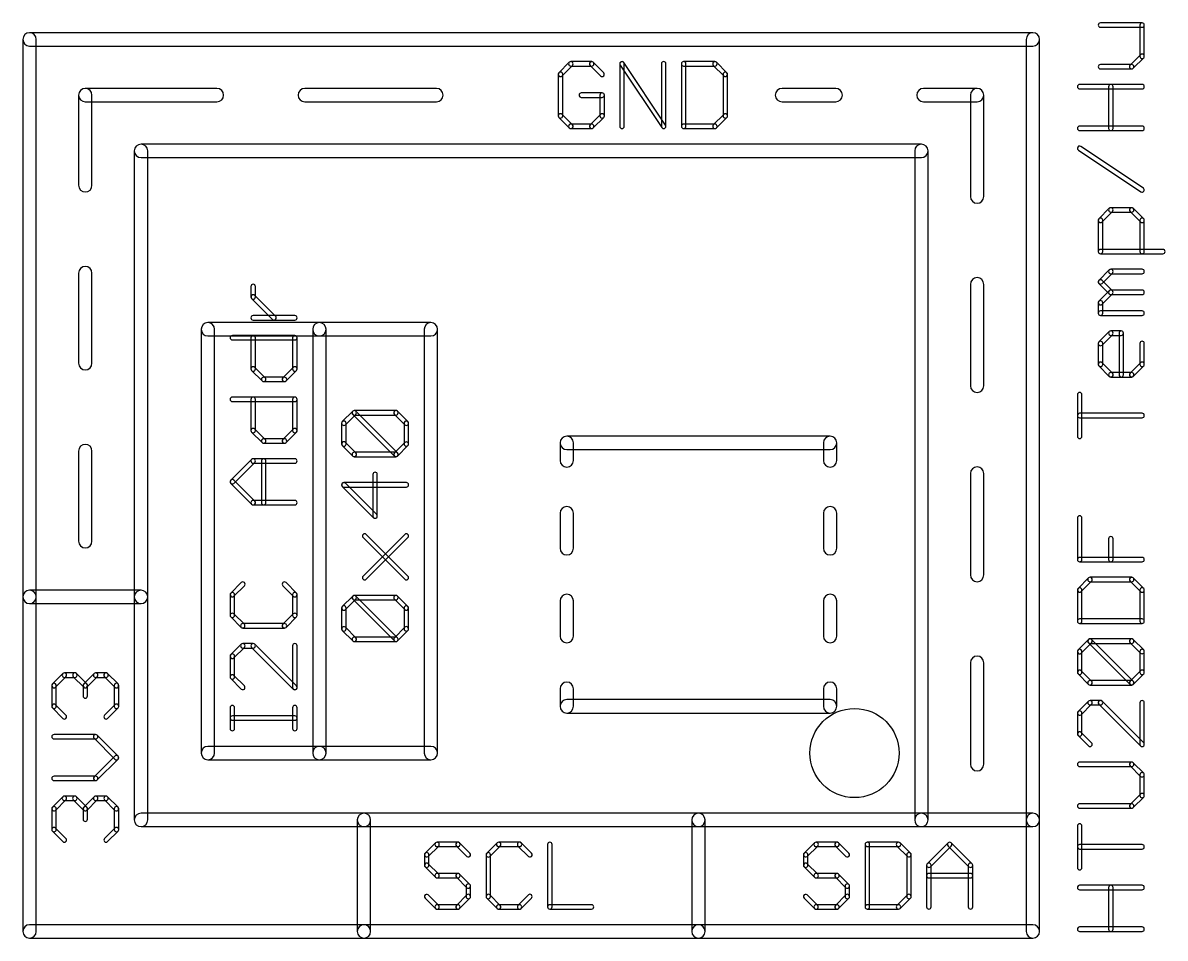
# Model space of a CAD drawing. Extents: x 0 to 11.2, y 0 to 11.2.
# Drawn here: x 1.612 to 2.124, y 4.517 to 4.927 of the extents above; entities that cross this region are included whole.
import ezdxf

# ---------------------------------------------------------------- set-up
doc = ezdxf.new("R2010")
doc.units = 0
doc.layers.add('21', color=253, linetype='CONTINUOUS')

msp = doc.modelspace()

# ---------------------------------------------------------------- linework, layer by layer
at = {"layer": '21'}
for points in [[(2.1136, 4.927112), (2.094917, 4.927112, 1), (2.094917, 4.925112), (2.1136, 4.925112, 1)], [(2.1146, 4.9121), (2.1146, 4.926112, 1), (2.1126, 4.926112), (2.1126, 4.9121, 1)], [(1.6176, 4.6697), (1.6176, 4.9197, 1), (1.6116, 4.9197), (1.6116, 4.6697, 1)], [(1.6146, 4.9167), (2.0646, 4.9167, 1), (2.0646, 4.9227), (1.6146, 4.9227, 1)], [(2.0616, 4.9197), (2.0616, 4.5697, 1), (2.0676, 4.5697), (2.0676, 4.9197, 1)], [(1.856693, 4.909431), (1.852022, 4.90476, 1), (1.853436, 4.903346), (1.858107, 4.908017, 1)], [(1.866741, 4.909724), (1.8574, 4.909724, 1), (1.8574, 4.907724), (1.866741, 4.907724, 1)], [(1.872119, 4.90476), (1.867448, 4.909431, 1), (1.866034, 4.908017), (1.870705, 4.903346, 1)], [(1.881353, 4.8807), (1.881353, 4.908724, 1), (1.879353, 4.908724), (1.879353, 4.8807, 1)], [(1.879521, 4.908169), (1.898203, 4.880145, 1), (1.899867, 4.881255), (1.881185, 4.909279, 1)], [(1.900035, 4.8807), (1.900035, 4.908724, 1), (1.898035, 4.908724), (1.898035, 4.8807, 1)], [(1.906976, 4.908724), (1.906976, 4.8807, 1), (1.908976, 4.8807), (1.908976, 4.908724, 1)], [(1.921988, 4.909724), (1.907976, 4.909724, 1), (1.907976, 4.907724), (1.921988, 4.907724, 1)], [(1.927366, 4.90476), (1.922695, 4.909431, 1), (1.921281, 4.908017), (1.925952, 4.903346, 1)], [(2.094917, 4.906429), (2.108929, 4.906429, 1), (2.108929, 4.908429), (2.094917, 4.908429, 1)], [(2.109636, 4.906722), (2.114307, 4.911393, 1), (2.112893, 4.912807), (2.108222, 4.908136, 1)], [(1.851729, 4.904053), (1.851729, 4.885371, 1), (1.853729, 4.885371), (1.853729, 4.904053, 1)], [(1.927659, 4.885371), (1.927659, 4.904053, 1), (1.925659, 4.904053), (1.925659, 4.885371, 1)], [(2.085576, 4.897488), (2.1136, 4.897488, 1), (2.1136, 4.899488), (2.085576, 4.899488, 1)], [(2.100588, 4.879806), (2.100588, 4.898488, 1), (2.098588, 4.898488), (2.098588, 4.879806, 1)], [(1.6426, 4.85428), (1.6426, 4.8947, 1), (1.6366, 4.8947), (1.6366, 4.85428, 1)], [(1.6396, 4.8917), (1.698665, 4.8917, 1), (1.698665, 4.8977), (1.6396, 4.8977, 1)], [(1.738035, 4.8917), (1.7971, 4.8917, 1), (1.7971, 4.8977), (1.738035, 4.8977, 1)], [(1.871412, 4.895712), (1.86207, 4.895712, 1), (1.86207, 4.893712), (1.871412, 4.893712, 1)], [(1.872412, 4.885371), (1.872412, 4.894712, 1), (1.870412, 4.894712), (1.870412, 4.885371, 1)], [(1.9521, 4.8917), (1.976165, 4.8917, 1), (1.976165, 4.8977), (1.9521, 4.8977, 1)], [(2.015535, 4.8917), (2.0396, 4.8917, 1), (2.0396, 4.8977), (2.015535, 4.8977, 1)], [(2.0366, 4.8947), (2.0366, 4.849228, 1), (2.0426, 4.849228), (2.0426, 4.8947, 1)], [(1.852022, 4.884664), (1.856693, 4.879993, 1), (1.858107, 4.881407), (1.853436, 4.886078, 1)], [(1.867448, 4.879993), (1.872119, 4.884664, 1), (1.870705, 4.886078), (1.866034, 4.881407, 1)], [(1.922695, 4.879993), (1.927366, 4.884664, 1), (1.925952, 4.886078), (1.921281, 4.881407, 1)], [(1.8574, 4.8797), (1.866741, 4.8797, 1), (1.866741, 4.8817), (1.8574, 4.8817, 1)], [(1.907976, 4.8797), (1.921988, 4.8797, 1), (1.921988, 4.8817), (1.907976, 4.8817, 1)], [(2.1136, 4.880806), (2.085576, 4.880806, 1), (2.085576, 4.878806), (2.1136, 4.878806, 1)], [(1.6676, 4.6697), (1.6676, 4.8697, 1), (1.6616, 4.8697), (1.6616, 4.6697, 1)], [(1.6646, 4.8667), (2.0146, 4.8667, 1), (2.0146, 4.8727), (1.6646, 4.8727, 1)], [(2.0116, 4.8697), (2.0116, 4.5697, 1), (2.0176, 4.5697), (2.0176, 4.8697, 1)], [(2.114155, 4.853014), (2.086131, 4.871697, 1), (2.085021, 4.870033), (2.113045, 4.85135, 1)], [(2.095624, 4.837864), (2.100295, 4.842534, 1), (2.098881, 4.843948), (2.09421, 4.839278, 1)], [(2.099588, 4.842241), (2.108929, 4.842241, 1), (2.108929, 4.844241), (2.099588, 4.844241, 1)], [(2.108222, 4.842534), (2.112893, 4.837864, 1), (2.114307, 4.839278), (2.109636, 4.843948, 1)], [(2.095917, 4.824559), (2.095917, 4.838571, 1), (2.093917, 4.838571), (2.093917, 4.824559, 1)], [(2.1126, 4.838571), (2.1126, 4.824559, 1), (2.1146, 4.824559), (2.1146, 4.838571, 1)], [(2.122941, 4.825559), (2.094917, 4.825559, 1), (2.094917, 4.823559), (2.122941, 4.823559, 1)], [(1.6426, 4.77449), (1.6426, 4.81491, 1), (1.6366, 4.81491), (1.6366, 4.77449, 1)], [(2.095624, 4.81024), (2.100295, 4.814911, 1), (2.098881, 4.816325), (2.09421, 4.811654, 1)], [(2.099588, 4.814618), (2.1136, 4.814618, 1), (2.1136, 4.816618), (2.099588, 4.816618, 1)], [(2.0366, 4.809858), (2.0366, 4.764385, 1), (2.0426, 4.764385), (2.0426, 4.809858, 1)], [(2.100295, 4.806984), (2.095624, 4.811654, 1), (2.09421, 4.81024), (2.098881, 4.805569, 1)], [(1.715917, 4.804198), (1.715917, 4.808869, 1), (1.713917, 4.808869), (1.713917, 4.804198, 1)], [(2.095624, 4.800899), (2.100295, 4.805569, 1), (2.098881, 4.806984), (2.09421, 4.802313, 1)], [(2.099588, 4.805277), (2.1136, 4.805277, 1), (2.1136, 4.807277), (2.099588, 4.807277, 1)], [(1.724966, 4.795564), (1.715624, 4.804905, 1), (1.71421, 4.803491), (1.723552, 4.79415, 1)], [(2.095917, 4.796935), (2.095917, 4.801606, 1), (2.093917, 4.801606), (2.093917, 4.796935, 1)], [(1.7336, 4.795857), (1.714917, 4.795857, 1), (1.714917, 4.793857), (1.7336, 4.793857, 1)], [(2.1136, 4.797935), (2.094917, 4.797935, 1), (2.094917, 4.795935), (2.1136, 4.795935, 1)], [(1.7446, 4.7927), (1.6946, 4.7927, 1), (1.6946, 4.7867), (1.7446, 4.7867, 1)], [(1.6916, 4.7897), (1.6916, 4.5997, 1), (1.6976, 4.5997), (1.6976, 4.7897, 1)], [(1.7476, 4.5997), (1.7476, 4.7897, 1), (1.7416, 4.7897), (1.7416, 4.5997, 1)], [(1.7946, 4.7927), (1.7446, 4.7927, 1), (1.7446, 4.7867), (1.7946, 4.7867, 1)], [(1.7976, 4.5997), (1.7976, 4.7897, 1), (1.7916, 4.7897), (1.7916, 4.5997, 1)], [(1.705576, 4.784916), (1.7336, 4.784916, 1), (1.7336, 4.786916), (1.705576, 4.786916, 1)], [(1.715917, 4.771904), (1.715917, 4.785916, 1), (1.713917, 4.785916), (1.713917, 4.771904, 1)], [(1.7326, 4.785916), (1.7326, 4.771904, 1), (1.7346, 4.771904), (1.7346, 4.785916, 1)], [(2.095624, 4.782617), (2.100295, 4.787287, 1), (2.098881, 4.788701), (2.09421, 4.784031, 1)], [(2.099588, 4.786994), (2.104259, 4.786994, 1), (2.104259, 4.788994), (2.099588, 4.788994, 1)], [(2.103259, 4.787994), (2.103259, 4.769312, 1), (2.105259, 4.769312), (2.105259, 4.787994, 1)], [(2.095917, 4.773982), (2.095917, 4.783324, 1), (2.093917, 4.783324), (2.093917, 4.773982, 1)], [(2.1126, 4.783324), (2.1126, 4.773982, 1), (2.1146, 4.773982), (2.1146, 4.783324, 1)], [(1.720295, 4.76794), (1.715624, 4.772611, 1), (1.71421, 4.771197), (1.718881, 4.766526, 1)], [(1.732893, 4.772611), (1.728222, 4.76794, 1), (1.729636, 4.766526), (1.734307, 4.771197, 1)], [(2.100295, 4.770019), (2.095624, 4.77469, 1), (2.09421, 4.773275), (2.098881, 4.768605, 1)], [(2.108929, 4.770312), (2.099588, 4.770312, 1), (2.099588, 4.768312), (2.108929, 4.768312, 1)], [(2.112893, 4.77469), (2.108222, 4.770019, 1), (2.109636, 4.768605), (2.114307, 4.773275, 1)], [(1.728929, 4.768233), (1.719588, 4.768233, 1), (1.719588, 4.766233), (1.728929, 4.766233, 1)], [(2.086576, 4.741688), (2.086576, 4.760371, 1), (2.084576, 4.760371), (2.084576, 4.741688, 1)], [(1.705576, 4.757292), (1.7336, 4.757292, 1), (1.7336, 4.759292), (1.705576, 4.759292, 1)], [(1.715917, 4.744281), (1.715917, 4.758292, 1), (1.713917, 4.758292), (1.713917, 4.744281, 1)], [(1.7326, 4.758292), (1.7326, 4.744281, 1), (1.7346, 4.744281), (1.7346, 4.758292, 1)], [(1.756283, 4.746875), (1.760954, 4.751546, 1), (1.75954, 4.75296), (1.754869, 4.74829, 1)], [(1.760247, 4.751253), (1.778929, 4.751253, 1), (1.778929, 4.753253), (1.760247, 4.753253, 1)], [(1.779636, 4.734278), (1.760954, 4.75296, 1), (1.75954, 4.751546), (1.778222, 4.732864, 1)], [(1.778222, 4.751546), (1.782893, 4.746875, 1), (1.784307, 4.74829), (1.779636, 4.75296, 1)], [(2.1136, 4.75203), (2.085576, 4.75203, 1), (2.085576, 4.75003), (2.1136, 4.75003, 1)], [(1.720295, 4.740317), (1.715624, 4.744988, 1), (1.71421, 4.743573), (1.718881, 4.738903, 1)], [(1.732893, 4.744988), (1.728222, 4.740317, 1), (1.729636, 4.738903), (1.734307, 4.743573, 1)], [(1.756576, 4.738241), (1.756576, 4.747583, 1), (1.754576, 4.747583), (1.754576, 4.738241, 1)], [(1.7826, 4.747583), (1.7826, 4.738241, 1), (1.7846, 4.738241), (1.7846, 4.747583, 1)], [(1.728929, 4.74061), (1.719588, 4.74061, 1), (1.719588, 4.73861), (1.728929, 4.73861, 1)], [(1.760954, 4.734278), (1.756283, 4.738948, 1), (1.754869, 4.737534), (1.75954, 4.732864, 1)], [(1.782893, 4.738948), (1.778222, 4.734278, 1), (1.779636, 4.732864), (1.784307, 4.737534, 1)], [(1.855545, 4.735755), (1.973655, 4.735755, 1), (1.973655, 4.741755), (1.855545, 4.741755, 1)], [(1.858545, 4.730881), (1.858545, 4.738755, 1), (1.852545, 4.738755), (1.852545, 4.730881, 1)], [(1.970655, 4.738755), (1.970655, 4.730881, 1), (1.976655, 4.730881), (1.976655, 4.738755, 1)], [(1.6426, 4.6947), (1.6426, 4.73512, 1), (1.6366, 4.73512), (1.6366, 4.6947, 1)], [(1.778929, 4.734571), (1.760247, 4.734571, 1), (1.760247, 4.732571), (1.778929, 4.732571, 1)], [(1.706283, 4.720621), (1.715624, 4.729962, 1), (1.71421, 4.731376), (1.704869, 4.722035, 1)], [(1.714917, 4.729669), (1.7336, 4.729669, 1), (1.7336, 4.731669), (1.714917, 4.731669, 1)], [(1.720588, 4.711986), (1.720588, 4.730669, 1), (1.718588, 4.730669), (1.718588, 4.711986, 1)], [(1.770588, 4.705947), (1.770588, 4.72463, 1), (1.768588, 4.72463), (1.768588, 4.705947, 1)], [(2.0366, 4.725015), (2.0366, 4.679543, 1), (2.0426, 4.679543), (2.0426, 4.725015, 1)], [(1.715624, 4.712693), (1.706283, 4.722035, 1), (1.704869, 4.720621), (1.71421, 4.711279, 1)], [(1.7836, 4.720959), (1.755576, 4.720959, 1), (1.755576, 4.718959), (1.7836, 4.718959, 1)], [(1.754869, 4.719252), (1.768881, 4.70524, 1), (1.770295, 4.706654), (1.756283, 4.720666, 1)], [(1.7336, 4.712986), (1.714917, 4.712986, 1), (1.714917, 4.710986), (1.7336, 4.710986, 1)], [(1.858545, 4.691511), (1.858545, 4.707259, 1), (1.852545, 4.707259), (1.852545, 4.691511, 1)], [(1.970655, 4.707259), (1.970655, 4.691511, 1), (1.976655, 4.691511), (1.976655, 4.707259, 1)], [(2.086576, 4.686441), (2.086576, 4.705124, 1), (2.084576, 4.705124), (2.084576, 4.686441, 1)], [(1.765624, 4.677616), (1.784307, 4.696299, 1), (1.782893, 4.697713), (1.76421, 4.679031, 1)], [(1.784307, 4.679031), (1.765624, 4.697713, 1), (1.76421, 4.696299), (1.782893, 4.677616, 1)], [(2.100588, 4.686441), (2.100588, 4.695782, 1), (2.098588, 4.695782), (2.098588, 4.686441, 1)], [(2.1136, 4.687441), (2.085576, 4.687441, 1), (2.085576, 4.685441), (2.1136, 4.685441, 1)], [(2.08954, 4.678207), (2.084869, 4.673537, 1), (2.086283, 4.672122), (2.090954, 4.676793, 1)], [(2.108929, 4.6785), (2.090247, 4.6785, 1), (2.090247, 4.6765), (2.108929, 4.6765, 1)], [(2.114307, 4.673537), (2.109636, 4.678207, 1), (2.108222, 4.676793), (2.112893, 4.672122, 1)], [(1.6176, 4.5197), (1.6176, 4.6697, 1), (1.6116, 4.6697), (1.6116, 4.5197, 1)], [(1.6146, 4.6667), (1.6646, 4.6667, 1), (1.6646, 4.6727), (1.6146, 4.6727, 1)], [(1.6676, 4.5697), (1.6676, 4.6697, 1), (1.6616, 4.6697), (1.6616, 4.5697, 1)], [(1.70954, 4.676129), (1.704869, 4.671458, 1), (1.706283, 4.670044), (1.710954, 4.674715, 1)], [(1.734307, 4.671458), (1.729636, 4.676129, 1), (1.728222, 4.674715), (1.732893, 4.670044, 1)], [(2.084576, 4.67283), (2.084576, 4.658818, 1), (2.086576, 4.658818), (2.086576, 4.67283, 1)], [(2.1146, 4.658818), (2.1146, 4.67283, 1), (2.1126, 4.67283), (2.1126, 4.658818, 1)], [(1.704576, 4.670751), (1.704576, 4.66141, 1), (1.706576, 4.66141), (1.706576, 4.670751, 1)], [(1.7346, 4.66141), (1.7346, 4.670751, 1), (1.7326, 4.670751), (1.7326, 4.66141, 1)], [(1.756283, 4.664005), (1.760954, 4.668676, 1), (1.75954, 4.67009), (1.754869, 4.665419, 1)], [(1.760247, 4.668383), (1.778929, 4.668383, 1), (1.778929, 4.670383), (1.760247, 4.670383, 1)], [(1.779636, 4.651407), (1.760954, 4.67009, 1), (1.75954, 4.668676), (1.778222, 4.649993, 1)], [(1.778222, 4.668676), (1.782893, 4.664005, 1), (1.784307, 4.665419), (1.779636, 4.67009, 1)], [(1.858545, 4.652141), (1.858545, 4.667889, 1), (1.852545, 4.667889), (1.852545, 4.652141, 1)], [(1.970655, 4.667889), (1.970655, 4.652141, 1), (1.976655, 4.652141), (1.976655, 4.667889, 1)], [(1.704869, 4.660703), (1.70954, 4.656032, 1), (1.710954, 4.657446), (1.706283, 4.662117, 1)], [(1.729636, 4.656032), (1.734307, 4.660703, 1), (1.732893, 4.662117), (1.728222, 4.657446, 1)], [(1.756576, 4.655371), (1.756576, 4.664712, 1), (1.754576, 4.664712), (1.754576, 4.655371, 1)], [(1.7826, 4.664712), (1.7826, 4.655371, 1), (1.7846, 4.655371), (1.7846, 4.664712, 1)], [(1.710247, 4.655739), (1.728929, 4.655739, 1), (1.728929, 4.657739), (1.710247, 4.657739, 1)], [(2.085576, 4.657818), (2.1136, 4.657818, 1), (2.1136, 4.659818), (2.085576, 4.659818, 1)], [(1.760954, 4.651407), (1.756283, 4.656078, 1), (1.754869, 4.654664), (1.75954, 4.649993, 1)], [(1.782893, 4.656078), (1.778222, 4.651407, 1), (1.779636, 4.649993), (1.784307, 4.654664, 1)], [(1.70954, 4.648505), (1.704869, 4.643835, 1), (1.706283, 4.642421), (1.710954, 4.647091, 1)], [(1.714917, 4.648798), (1.710247, 4.648798, 1), (1.710247, 4.646798), (1.714917, 4.646798, 1)], [(1.734307, 4.629823), (1.715624, 4.648505, 1), (1.71421, 4.647091), (1.732893, 4.628409, 1)], [(1.7326, 4.647798), (1.7326, 4.629116, 1), (1.7346, 4.629116), (1.7346, 4.647798, 1)], [(1.778929, 4.6517), (1.760247, 4.6517, 1), (1.760247, 4.6497), (1.778929, 4.6497, 1)], [(2.086283, 4.644499), (2.090954, 4.64917, 1), (2.08954, 4.650584), (2.084869, 4.645913, 1)], [(2.090247, 4.648877), (2.108929, 4.648877, 1), (2.108929, 4.650877), (2.090247, 4.650877, 1)], [(2.109636, 4.631901), (2.090954, 4.650584, 1), (2.08954, 4.64917), (2.108222, 4.630487, 1)], [(2.108222, 4.64917), (2.112893, 4.644499, 1), (2.114307, 4.645913), (2.109636, 4.650584, 1)], [(1.704576, 4.643128), (1.704576, 4.633786, 1), (1.706576, 4.633786), (1.706576, 4.643128, 1)], [(2.0366, 4.640172), (2.0366, 4.5947, 1), (2.0426, 4.5947), (2.0426, 4.640172, 1)], [(2.086576, 4.635865), (2.086576, 4.645206, 1), (2.084576, 4.645206), (2.084576, 4.635865, 1)], [(2.1126, 4.645206), (2.1126, 4.635865, 1), (2.1146, 4.635865), (2.1146, 4.645206, 1)], [(2.090954, 4.631901), (2.086283, 4.636572, 1), (2.084869, 4.635158), (2.08954, 4.630487, 1)], [(2.112893, 4.636572), (2.108222, 4.631901, 1), (2.109636, 4.630487), (2.114307, 4.635158, 1)], [(1.626283, 4.629252), (1.630954, 4.633923, 1), (1.62954, 4.635337), (1.624869, 4.630666, 1)], [(1.630247, 4.63363), (1.634917, 4.63363, 1), (1.634917, 4.63563), (1.630247, 4.63563, 1)], [(1.63421, 4.633923), (1.638881, 4.629252, 1), (1.640295, 4.630666), (1.635624, 4.635337, 1)], [(1.640295, 4.629252), (1.644966, 4.633923, 1), (1.643552, 4.635337), (1.638881, 4.630666, 1)], [(1.644259, 4.63363), (1.648929, 4.63363, 1), (1.648929, 4.63563), (1.644259, 4.63563, 1)], [(1.648222, 4.633923), (1.652893, 4.629252, 1), (1.654307, 4.630666), (1.649636, 4.635337, 1)], [(1.704869, 4.633079), (1.70954, 4.628409, 1), (1.710954, 4.629823), (1.706283, 4.634494, 1)], [(2.108929, 4.632194), (2.090247, 4.632194, 1), (2.090247, 4.630194), (2.108929, 4.630194, 1)], [(1.626576, 4.620618), (1.626576, 4.629959, 1), (1.624576, 4.629959), (1.624576, 4.620618, 1)], [(1.638588, 4.629959), (1.638588, 4.625288, 1), (1.640588, 4.625288), (1.640588, 4.629959, 1)], [(1.6526, 4.629959), (1.6526, 4.620618, 1), (1.6546, 4.620618), (1.6546, 4.629959, 1)], [(1.858545, 4.620645), (1.858545, 4.628519, 1), (1.852545, 4.628519), (1.852545, 4.620645, 1)], [(1.976655, 4.620645), (1.976655, 4.628519, 1), (1.970655, 4.628519), (1.970655, 4.620645, 1)], [(1.630954, 4.616654), (1.626283, 4.621325, 1), (1.624869, 4.619911), (1.62954, 4.61524, 1)], [(1.652893, 4.621325), (1.648222, 4.616654, 1), (1.649636, 4.61524), (1.654307, 4.619911, 1)], [(1.973655, 4.623645), (1.855545, 4.623645, 1), (1.855545, 4.617645), (1.973655, 4.617645, 1)], [(2.08954, 4.62296), (2.084869, 4.61829, 1), (2.086283, 4.616875), (2.090954, 4.621546, 1)], [(2.094917, 4.623253), (2.090247, 4.623253, 1), (2.090247, 4.621253), (2.094917, 4.621253, 1)], [(2.114307, 4.604278), (2.095624, 4.62296, 1), (2.09421, 4.621546), (2.112893, 4.602864, 1)], [(2.1126, 4.622253), (2.1126, 4.603571, 1), (2.1146, 4.603571), (2.1146, 4.622253, 1)], [(1.706576, 4.6107), (1.706576, 4.620041, 1), (1.704576, 4.620041), (1.704576, 4.6107, 1)], [(1.7336, 4.616371), (1.705576, 4.616371, 1), (1.705576, 4.614371), (1.7336, 4.614371, 1)], [(1.7346, 4.6107), (1.7346, 4.620041, 1), (1.7326, 4.620041), (1.7326, 4.6107, 1)], [(2.084576, 4.617583), (2.084576, 4.608241, 1), (2.086576, 4.608241), (2.086576, 4.617583, 1)], [(1.644259, 4.608006), (1.625576, 4.608006, 1), (1.625576, 4.606006), (1.644259, 4.606006, 1)], [(1.654307, 4.598372), (1.644966, 4.607713, 1), (1.643552, 4.606299), (1.652893, 4.596958, 1)], [(2.084869, 4.607534), (2.08954, 4.602864, 1), (2.090954, 4.604278), (2.086283, 4.608948, 1)], [(1.6946, 4.5967), (1.7446, 4.5967, 1), (1.7446, 4.6027), (1.6946, 4.6027, 1)], [(1.7446, 4.5967), (1.7946, 4.5967, 1), (1.7946, 4.6027), (1.7446, 4.6027, 1)], [(1.644966, 4.587616), (1.654307, 4.596958, 1), (1.652893, 4.598372), (1.643552, 4.589031, 1)], [(2.108929, 4.59563), (2.085576, 4.59563, 1), (2.085576, 4.59363), (2.108929, 4.59363, 1)], [(2.114307, 4.590666), (2.109636, 4.595337, 1), (2.108222, 4.593923), (2.112893, 4.589252, 1)], [(2.1146, 4.580618), (2.1146, 4.589959, 1), (2.1126, 4.589959), (2.1126, 4.580618, 1)], [(1.625576, 4.587324), (1.644259, 4.587324, 1), (1.644259, 4.589324), (1.625576, 4.589324, 1)], [(1.626283, 4.574005), (1.630954, 4.578676, 1), (1.62954, 4.58009), (1.624869, 4.575419, 1)], [(1.630247, 4.578383), (1.634917, 4.578383, 1), (1.634917, 4.580383), (1.630247, 4.580383, 1)], [(1.63421, 4.578676), (1.638881, 4.574005, 1), (1.640295, 4.575419), (1.635624, 4.58009, 1)], [(1.640295, 4.574005), (1.644966, 4.578676, 1), (1.643552, 4.58009), (1.638881, 4.575419, 1)], [(1.644259, 4.578383), (1.648929, 4.578383, 1), (1.648929, 4.580383), (1.644259, 4.580383, 1)], [(1.648222, 4.578676), (1.652893, 4.574005, 1), (1.654307, 4.575419), (1.649636, 4.58009, 1)], [(2.109636, 4.57524), (2.114307, 4.579911, 1), (2.112893, 4.581325), (2.108222, 4.576654, 1)], [(1.626576, 4.565371), (1.626576, 4.574712, 1), (1.624576, 4.574712), (1.624576, 4.565371, 1)], [(1.638588, 4.574712), (1.638588, 4.570041, 1), (1.640588, 4.570041), (1.640588, 4.574712, 1)], [(1.6526, 4.574712), (1.6526, 4.565371, 1), (1.6546, 4.565371), (1.6546, 4.574712, 1)], [(2.085576, 4.574947), (2.108929, 4.574947, 1), (2.108929, 4.576947), (2.085576, 4.576947, 1)], [(1.7646, 4.5727), (1.6646, 4.5727, 1), (1.6646, 4.5667), (1.7646, 4.5667, 1)], [(1.9146, 4.5727), (1.7646, 4.5727, 1), (1.7646, 4.5667), (1.9146, 4.5667, 1)], [(1.7616, 4.5697), (1.7616, 4.5197, 1), (1.7676, 4.5197), (1.7676, 4.5697, 1)], [(2.0146, 4.5727), (1.9146, 4.5727, 1), (1.9146, 4.5667), (2.0146, 4.5667, 1)], [(1.9116, 4.5697), (1.9116, 4.5197, 1), (1.9176, 4.5197), (1.9176, 4.5697, 1)], [(2.0146, 4.5667), (2.0646, 4.5667, 1), (2.0646, 4.5727), (2.0146, 4.5727, 1)], [(2.0616, 4.5697), (2.0616, 4.5197, 1), (2.0676, 4.5197), (2.0676, 4.5697, 1)], [(1.630954, 4.561407), (1.626283, 4.566078, 1), (1.624869, 4.564664), (1.62954, 4.559993, 1)], [(1.652893, 4.566078), (1.648222, 4.561407, 1), (1.649636, 4.559993), (1.654307, 4.564664, 1)], [(2.086576, 4.548324), (2.086576, 4.567006, 1), (2.084576, 4.567006), (2.084576, 4.548324, 1)], [(1.796693, 4.559431), (1.792022, 4.55476, 1), (1.793436, 4.553346), (1.798107, 4.558017, 1)], [(1.791729, 4.554053), (1.791729, 4.549383, 1), (1.793729, 4.549383), (1.793729, 4.554053, 1)], [(1.806741, 4.559724), (1.7974, 4.559724, 1), (1.7974, 4.557724), (1.806741, 4.557724, 1)], [(1.812119, 4.55476), (1.807448, 4.559431, 1), (1.806034, 4.558017), (1.810705, 4.553346, 1)], [(1.824316, 4.559431), (1.819646, 4.55476, 1), (1.82106, 4.553346), (1.82573, 4.558017, 1)], [(1.819353, 4.554053), (1.819353, 4.535371, 1), (1.821353, 4.535371), (1.821353, 4.554053, 1)], [(1.834365, 4.559724), (1.825023, 4.559724, 1), (1.825023, 4.557724), (1.834365, 4.557724, 1)], [(1.839742, 4.55476), (1.835072, 4.559431, 1), (1.833657, 4.558017), (1.838328, 4.553346, 1)], [(1.846976, 4.558724), (1.846976, 4.5307, 1), (1.848976, 4.5307), (1.848976, 4.558724, 1)], [(1.966693, 4.559431), (1.962022, 4.55476, 1), (1.963436, 4.553346), (1.968107, 4.558017, 1)], [(1.961729, 4.554053), (1.961729, 4.549383, 1), (1.963729, 4.549383), (1.963729, 4.554053, 1)], [(1.976741, 4.559724), (1.9674, 4.559724, 1), (1.9674, 4.557724), (1.976741, 4.557724, 1)], [(1.982119, 4.55476), (1.977448, 4.559431, 1), (1.976034, 4.558017), (1.980705, 4.553346, 1)], [(1.989353, 4.558724), (1.989353, 4.5307, 1), (1.991353, 4.5307), (1.991353, 4.558724, 1)], [(2.004365, 4.559724), (1.990353, 4.559724, 1), (1.990353, 4.557724), (2.004365, 4.557724, 1)], [(2.009742, 4.55476), (2.005072, 4.559431, 1), (2.003657, 4.558017), (2.008328, 4.553346, 1)], [(2.010035, 4.535371), (2.010035, 4.554053, 1), (2.008035, 4.554053), (2.008035, 4.535371, 1)], [(2.018683, 4.548676), (2.028025, 4.558017, 1), (2.02661, 4.559431), (2.017269, 4.55009, 1)], [(2.02661, 4.558017), (2.035952, 4.548676, 1), (2.037366, 4.55009), (2.028025, 4.559431, 1)], [(2.1136, 4.558665), (2.085576, 4.558665, 1), (2.085576, 4.556665), (2.1136, 4.556665, 1)], [(1.792022, 4.548676), (1.796693, 4.544005, 1), (1.798107, 4.545419), (1.793436, 4.55009, 1)], [(1.962022, 4.548676), (1.966693, 4.544005, 1), (1.968107, 4.545419), (1.963436, 4.55009, 1)], [(2.018976, 4.5307), (2.018976, 4.549383, 1), (2.016976, 4.549383), (2.016976, 4.5307, 1)], [(2.035659, 4.549383), (2.035659, 4.5307, 1), (2.037659, 4.5307), (2.037659, 4.549383, 1)], [(1.7974, 4.543712), (1.806741, 4.543712, 1), (1.806741, 4.545712), (1.7974, 4.545712, 1)], [(1.806034, 4.544005), (1.810705, 4.539334, 1), (1.812119, 4.540748), (1.807448, 4.545419, 1)], [(1.9674, 4.543712), (1.976741, 4.543712, 1), (1.976741, 4.545712), (1.9674, 4.545712, 1)], [(1.976034, 4.544005), (1.980705, 4.539334, 1), (1.982119, 4.540748), (1.977448, 4.545419, 1)], [(2.017976, 4.543712), (2.036659, 4.543712, 1), (2.036659, 4.545712), (2.017976, 4.545712, 1)], [(1.810412, 4.540041), (1.810412, 4.535371, 1), (1.812412, 4.535371), (1.812412, 4.540041, 1)], [(1.980412, 4.540041), (1.980412, 4.535371, 1), (1.982412, 4.535371), (1.982412, 4.540041, 1)], [(2.085576, 4.538383), (2.1136, 4.538383, 1), (2.1136, 4.540383), (2.085576, 4.540383, 1)], [(2.100588, 4.5207), (2.100588, 4.539383, 1), (2.098588, 4.539383), (2.098588, 4.5207, 1)], [(1.798107, 4.531407), (1.793436, 4.536078, 1), (1.792022, 4.534664), (1.796693, 4.529993, 1)], [(1.810705, 4.536078), (1.806034, 4.531407, 1), (1.807448, 4.529993), (1.812119, 4.534664, 1)], [(1.819646, 4.534664), (1.824316, 4.529993, 1), (1.82573, 4.531407), (1.82106, 4.536078, 1)], [(1.835072, 4.529993), (1.839742, 4.534664, 1), (1.838328, 4.536078), (1.833657, 4.531407, 1)], [(1.968107, 4.531407), (1.963436, 4.536078, 1), (1.962022, 4.534664), (1.966693, 4.529993, 1)], [(1.980705, 4.536078), (1.976034, 4.531407, 1), (1.977448, 4.529993), (1.982119, 4.534664, 1)], [(2.005072, 4.529993), (2.009742, 4.534664, 1), (2.008328, 4.536078), (2.003657, 4.531407, 1)], [(1.806741, 4.5317), (1.7974, 4.5317, 1), (1.7974, 4.5297), (1.806741, 4.5297, 1)], [(1.825023, 4.5297), (1.834365, 4.5297, 1), (1.834365, 4.5317), (1.825023, 4.5317, 1)], [(1.847976, 4.5297), (1.866659, 4.5297, 1), (1.866659, 4.5317), (1.847976, 4.5317, 1)], [(1.976741, 4.5317), (1.9674, 4.5317, 1), (1.9674, 4.5297), (1.976741, 4.5297, 1)], [(1.990353, 4.5297), (2.004365, 4.5297, 1), (2.004365, 4.5317), (1.990353, 4.5317, 1)], [(1.7646, 4.5227), (1.6146, 4.5227, 1), (1.6146, 4.5167), (1.7646, 4.5167, 1)], [(1.9146, 4.5227), (1.7646, 4.5227, 1), (1.7646, 4.5167), (1.9146, 4.5167, 1)], [(2.0646, 4.5227), (1.9146, 4.5227, 1), (1.9146, 4.5167), (2.0646, 4.5167, 1)], [(2.1136, 4.5217), (2.085576, 4.5217, 1), (2.085576, 4.5197), (2.1136, 4.5197, 1)]]:
    msp.add_lwpolyline(points, format="xyb", close=True, dxfattribs=at)
msp.add_circle((1.9846, 4.5997), 0.02, dxfattribs=at)

doc.saveas('drawing.dxf')
